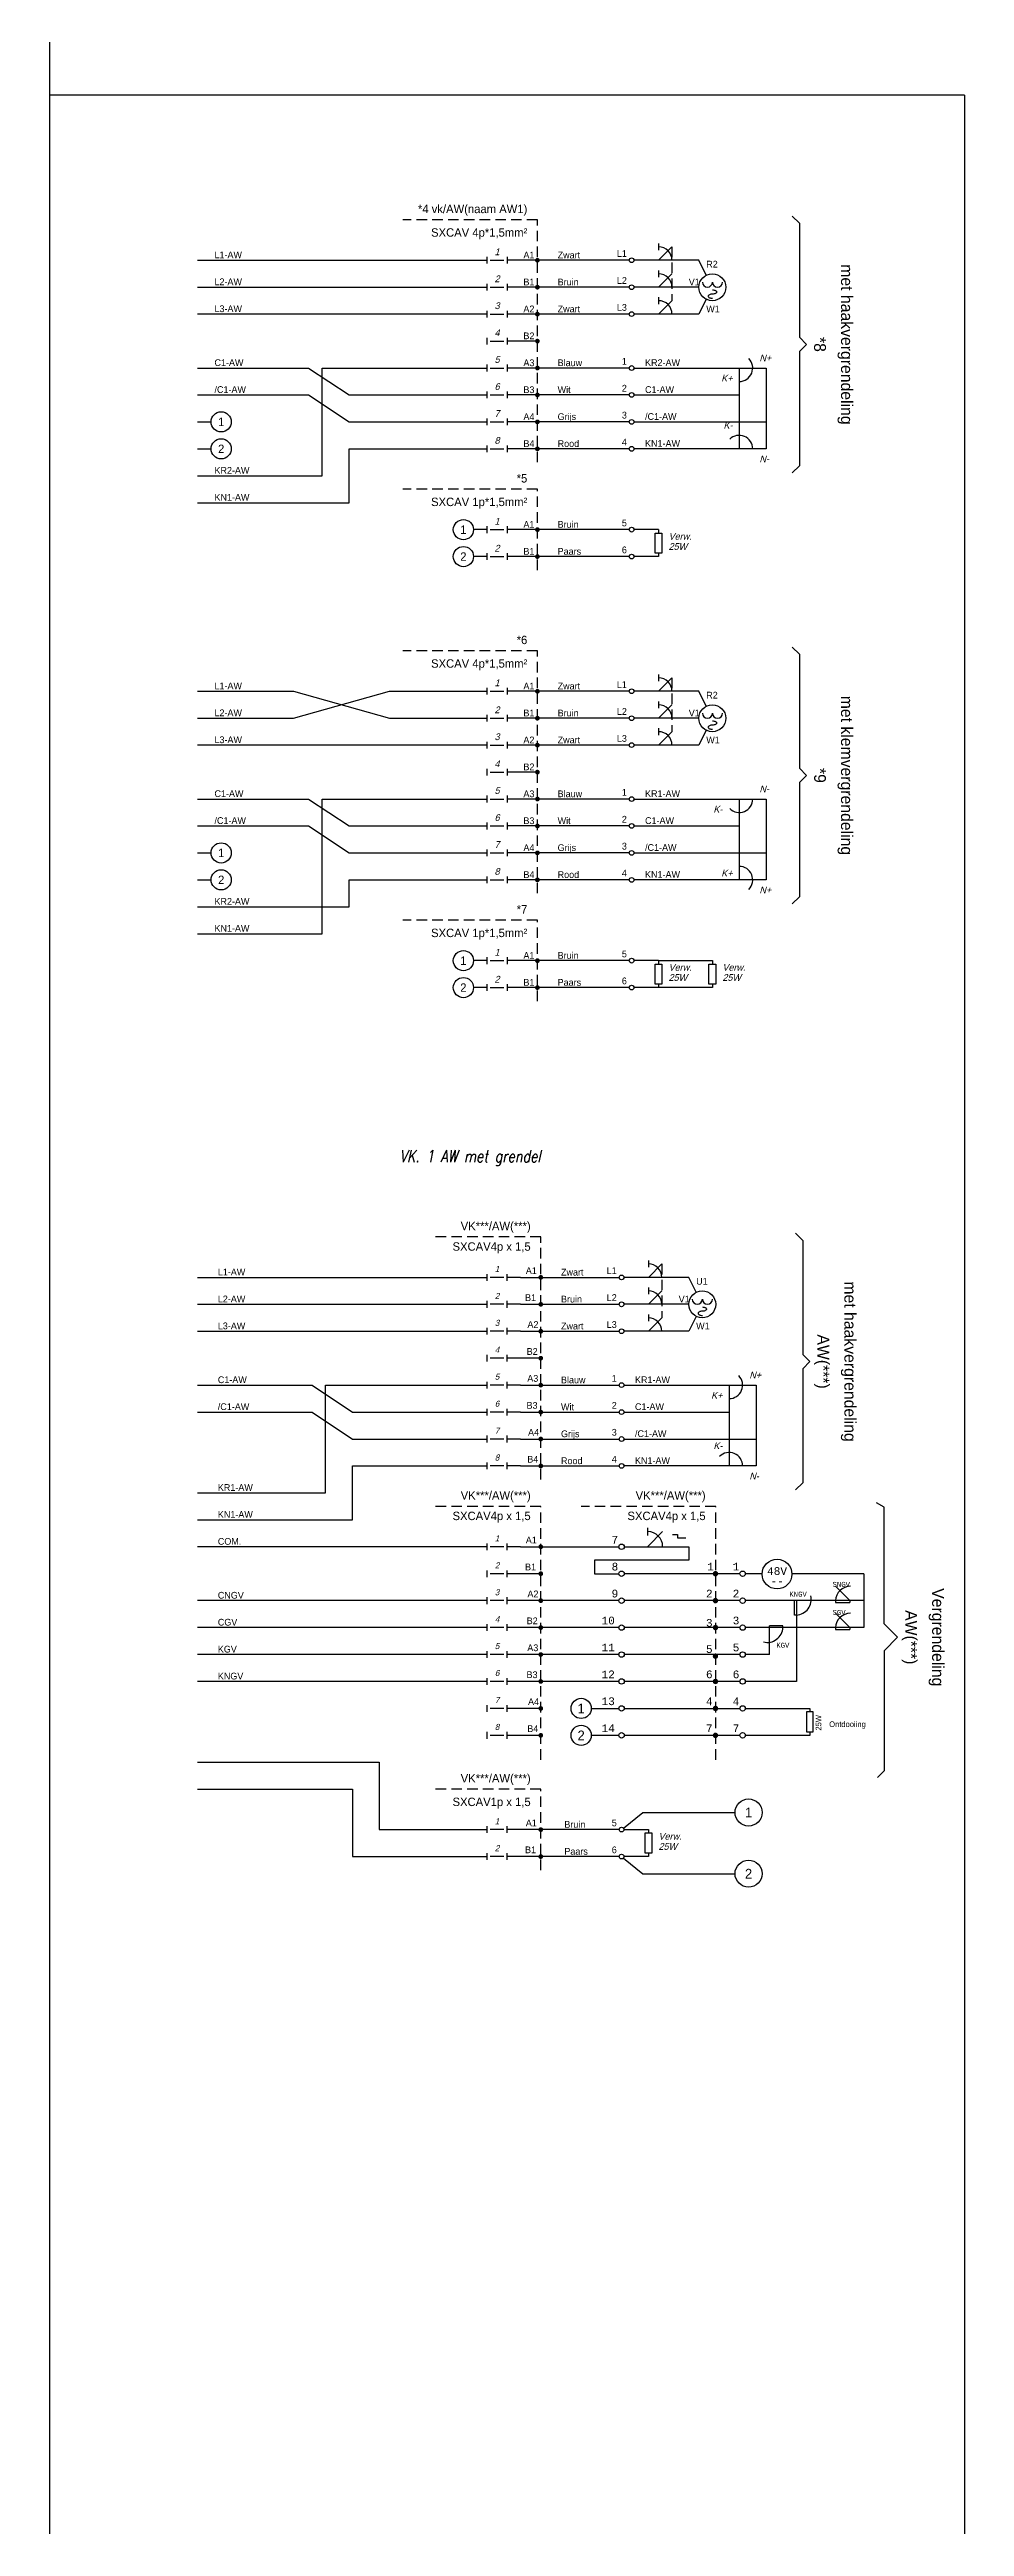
# Model space of a CAD drawing. Header units: millimetres. Extents: x -443 to 5136, y -2580 to 8636.
# Drawn here: x 364 to 636, y -1222 to -486 of the extents above; entities that cross this region are included whole.
import ezdxf
from ezdxf.enums import TextEntityAlignment as Align

# ---------------------------------------------------------------- set-up
doc = ezdxf.new("R2010")
doc.units = ezdxf.units.MM
doc.linetypes.add('HIDDEN', pattern=[0.375, 0.25, -0.125])
doc.linetypes.add('HIDDEN2', pattern=[4.6875, 3.125, -1.5625])
doc.layers.add('noprint', color=40, linetype='Continuous', plot=False)
doc.layers.add('VkAwMetGrendelHaak', color=7, linetype='Continuous')
doc.styles.add('ISO2_5', font='isoplus', dxfattribs={"height": 2.5})
doc.styles.add('ISO2S', font='isoplus', dxfattribs={"oblique": 15, "height": 2})
doc.styles.add('iso3_5', font='isoplus.shx', dxfattribs={"height": 3.5})
doc.styles.add('isoplus', font='isoplus.shx')
doc.styles.add('ITALICT', font='italict', dxfattribs={"width": 0.8})
doc.styles.add('MONO', font='monotxt')
doc.styles.add('MONO_8', font='monotxt', dxfattribs={"width": 0.8})
doc.styles.get("Standard").update_dxf_attribs({"font": 'isoplus.shx'})
doc.styles.add('TXTS', font='txt', dxfattribs={"oblique": 15})

# ---------------------------------------------------------------- blocks, each defined once
blk = doc.blocks.new('T_SHR_B1')
at = {"color": 7}
for p, q in [((-3, 1), (-3, -1)), ((-2, 0), (2, 0)), ((3, 1), (3, -1))]:
    blk.add_line(p, q, dxfattribs=at)
at = {"color": 7, "style": 'TXTS', "oblique": 15}
blk.add_attdef('SNAME', text='', height=2, dxfattribs=at).set_placement((0, 2.5), align=Align.MIDDLE)
at = {"color": 1, "style": 'MONO_8', "width": 0.8, "flags": 1}
for tag, p in [('STATION', (0, 0)), ('LIJN', (0, 2)), ('GEBRUIK', (0, -2))]:
    blk.add_attdef(tag, text='', height=1.5, dxfattribs=at).set_placement(p, align=Align.MIDDLE)
blk = doc.blocks.new('T_VBLB1')
at = {"color": 7}
blk.add_line((0, 0), (4, 4), dxfattribs=at)
blk.add_arc((0, 0), 4, 0, 90, dxfattribs=at)
at = {"color": 9, "style": 'MONO_8', "width": 0.8, "flags": 1}
for tag, p in [('STATION', (0, 0)), ('LIJN', (0, 2)), ('GEBRUIK', (0, -2))]:
    blk.add_attdef(tag, text='', height=1.5, dxfattribs=at).set_placement(p, align=Align.MIDDLE)
at = {"color": 7, "style": 'ISO2S', "oblique": 15}
for tag, p in [('M', (-1, 2)), ('B', (2, 5)), ('LO', (-2, -3))]:
    blk.add_attdef(tag, text='', height=2, dxfattribs=at).set_placement(p, align=Align.RIGHT)
at = {"color": 7, "style": 'ISO2_5'}
for tag, p in [('KNMT', (6, 4.5)), ('KNMB', (6, 1))]:
    blk.add_attdef(tag, p, '', height=2.5, dxfattribs=at)
at = {"color": 7, "style": 'ISO2S', "oblique": 15}
blk.add_attdef('RO', (6, -3), '', height=2, dxfattribs=at)
blk = doc.blocks.new('T_LIJN')
at = {"color": 7}
blk.add_line((-1, 0), (1, 0), dxfattribs=at)
at = {"color": 9, "style": 'MONO_8', "width": 0.8, "flags": 1}
for tag, p in [('STATION', (0, 0)), ('LIJN', (0, 2)), ('GEBRUIK', (0, -2))]:
    blk.add_attdef(tag, text='', height=1.5, dxfattribs=at).set_placement(p, align=Align.MIDDLE)
at = {"color": 7, "style": 'MONO_8', "width": 0.8, "flags": 1}
blk.add_attdef('NAME', text='', height=2.5, dxfattribs=at).set_placement((0, 4), align=Align.MIDDLE)
blk = doc.blocks.new('T_WISS1')
at = {"color": 7, "linetype": 'Continuous'}
blk.add_lwpolyline([(2.5, 0, -0.051099), (2.45, -0.51, -0.064948), (2.32, -0.88, -0.104203), (2.09, -1.17, -0.174705), (1.88, -1.25, -0.174705), (1.66, -1.17, -0.104203), (1.43, -0.88, -0.064948), (1.3, -0.51, -0.051099), (1.25, 0, 0.051099), (1.2, 0.51, 0.064948), (1.07, 0.88, 0.104203), (0.84, 1.17, 0.174705), (0.62, 1.25, 0.174705), (0.41, 1.17, 0.104203), (0.18, 0.88, 0.064948), (0.05, 0.51, 0.051099), (0, 0)], format="xyb", dxfattribs=at)
blk = doc.blocks.new('T_XKLO1')
at = {"color": 7, "linetype": 'Continuous'}
blk.add_arc((0, 0), 4, 270, 45, dxfattribs=at)
at = {"color": 7, "style": 'ISO2S', "oblique": 15}
for tag, p in [('LB', (-2, 2)), ('LO', (-2, -8)), ('M', (-2, -4))]:
    blk.add_attdef(tag, text='', height=2, dxfattribs=at).set_placement(p, align=Align.RIGHT)
at = {"color": 9, "style": 'MONO_8', "width": 0.8, "flags": 1}
for tag, p in [('STATION', (0, 0)), ('LIJN', (0, 2)), ('GEBRUIK', (0, -2))]:
    blk.add_attdef(tag, text='', height=1.5, dxfattribs=at).set_placement(p, align=Align.MIDDLE)
at = {"color": 7, "style": 'ISO2S', "oblique": 15}
blk.add_attdef('RB', (6, 2), '', height=2, dxfattribs=at)
at = {"color": 7, "style": 'ISO2_5'}
for tag, p in [('KNMT', (2, -8.5)), ('KNMB', (2, -12))]:
    blk.add_attdef(tag, p, '', height=2.5, dxfattribs=at)
blk = doc.blocks.new('T_XKRB2')
at = {"color": 7, "linetype": 'Continuous'}
blk.add_arc((0, 0), 4, 0, 135, dxfattribs=at)
at = {"color": 7, "style": 'ISO2S', "oblique": 15}
for tag, p in [('LB', (-2, 6)), ('M', (-5, 1)), ('LO', (-2, -4))]:
    blk.add_attdef(tag, text='', height=2, dxfattribs=at).set_placement(p, align=Align.RIGHT)
at = {"color": 9, "style": 'MONO_8', "width": 0.8, "flags": 1}
for tag, p in [('STATION', (0, 0)), ('LIJN', (0, 2)), ('GEBRUIK', (0, -2))]:
    blk.add_attdef(tag, text='', height=1.5, dxfattribs=at).set_placement(p, align=Align.MIDDLE)
at = {"color": 7, "style": 'ISO2_5'}
for tag, p in [('KNMT', (6, 4.5)), ('KNMB', (6, 1))]:
    blk.add_attdef(tag, p, '', height=2.5, dxfattribs=at)
at = {"color": 7, "style": 'ISO2S', "oblique": 15}
blk.add_attdef('RO', (6, -4), '', height=2, dxfattribs=at)
blk = doc.blocks.new('T_W74V1')
at = {"color": 7, "linetype": 'Continuous'}
blk.add_lwpolyline([(-1, 3), (1, 3), (1, -3), (-1, -3)], close=True, dxfattribs=at)
at = {"color": 1, "style": 'MONO_8', "width": 0.8, "flags": 1}
for tag, p in [('STATION', (0, 0)), ('LIJN', (0, 2)), ('GEBRUIK', (0, -2))]:
    blk.add_attdef(tag, text='', height=1.5, dxfattribs=at).set_placement(p, align=Align.MIDDLE)
at = {"color": 7, "style": 'ISO2S', "oblique": 15}
for tag, p in [('WRNAME', (3, 1)), ('W', (3, -2))]:
    blk.add_attdef(tag, p, '', height=2, dxfattribs=at)
blk = doc.blocks.new('*U109')
at = {"linetype": 'HIDDEN2'}
blk.add_line((141, 4), (141, -12), dxfattribs=at)
at = {"color": 7}
for p, q in [((128.3, 0), (92, 0)), ((149, 0), (129.7, 0)), ((128.3, -8), (92, -8)), ((149, -8), (129.7, -8)), ((86, -16), (0, -16)), ((128.3, -16), (92, -16)), ((149, -16), (129.7, -16)), ((128.3, -32), (101, -32)), ((129.7, -32), (169, -32)), ((161, -32), (161, -56)), ((169, -32), (169, -56)), ((128.3, -40), (101, -40)), ((129.7, -40), (161, -40)), ((128.3, -48), (101, -48)), ((129.7, -48), (169, -48)), ((128.3, -56), (101, -56)), ((169, -56), (129.7, -56)), ((128.3, -80), (101, -80)), ((128.3, -88), (101, -88))]:
    blk.add_line(p, q, dxfattribs=at)
at = {"color": 7, "linetype": 'Continuous'}
for p, q in [((151.21, -4.42), (149, 0)), ((151.21, -11.58), (149, -16)), ((101, -24), (92, -24)), ((101, -32), (92, -32)), ((101, -40), (92, -40)), ((101, -48), (92, -48)), ((101, -56), (92, -56)), ((101, -80), (92, -80)), ((101, -88), (92, -88))]:
    blk.add_line(p, q, dxfattribs=at)
at = {"linetype": 'Continuous'}
for p, q in [((0, -48), (4, -48)), ((0, -56), (4, -56)), ((86, -80), (82, -80)), ((137, -80), (129.7, -80)), ((137, -80), (137, -81)), ((86, -88), (82, -88)), ((137, -88), (129.7, -88)), ((137, -87), (137, -88))]:
    blk.add_line(p, q, dxfattribs=at)
at = {"color": 1, "linetype": 'HIDDEN2'}
for points in [[(101, -60), (101, 12), (61, 12)], [(101, -92), (101, -68), (61, -68)]]:
    blk.add_lwpolyline(points, dxfattribs=at)
at = {"color": 7, "linetype": 'Continuous'}
blk.add_lwpolyline([(176.76, 13.12), (178.88, 11), (178.88, -22.88), (181, -25), (178.88, -27.12), (178.88, -61), (176.76, -63.12)], dxfattribs=at)
at = {"color": 7}
for points in [[(0, 0), (57, 0), (69, 0), (86, 0)], [(0, -8), (57, -8), (69, -8), (86, -8)], [(0, -32), (33, -32), (45, -40), (86, -40)], [(0, -64), (37, -64), (37, -32), (86, -32)], [(0, -40), (33, -40), (45, -48), (86, -48)], [(0, -72), (45, -72), (45, -56), (86, -56)]]:
    blk.add_lwpolyline(points, dxfattribs=at)
at = {"color": 7, "const_width": 0.7}
for points in [[(100.65, 0, 1), (101.35, 0, 1)], [(100.65, -8, 1), (101.35, -8, 1)], [(100.65, -16, 1), (101.35, -16, 1)], [(100.65, -24, 1), (101.35, -24, 1)], [(100.65, -32, 1), (101.35, -32, 1)], [(100.65, -40, 1), (101.35, -40, 1)], [(100.65, -48, 1), (101.35, -48, 1)], [(100.65, -56, 1), (101.35, -56, 1)], [(100.65, -80, 1), (101.35, -80, 1)], [(100.65, -88, 1), (101.35, -88, 1)]]:
    blk.add_lwpolyline(points, format="xyb", close=True, dxfattribs=at)
at = {"color": 7, "linetype": 'Continuous'}
blk.add_lwpolyline([(150.03, -6.48, 1), (153.03, -6.48, 1), (156.03, -6.48)], format="xyb", dxfattribs=at)
at = {"color": 7}
for centre, radius in [((129, 0), 0.7), ((129, -8), 0.7), ((153, -8), 4), ((129, -16), 0.7), ((129, -32), 0.7), ((129, -40), 0.7), ((129, -48), 0.7), ((129, -56), 0.7), ((129, -80), 0.7), ((129, -88), 0.7)]:
    blk.add_circle(centre, radius, dxfattribs=at)
at = {"linetype": 'Continuous'}
for centre in [(7, -48), (7, -56), (79, -80), (79, -88)]:
    blk.add_circle(centre, 3, dxfattribs=at)
at = {"color": 7}
for name, p, values in [('T_SHR_B1', (89, 0), {'SNAME': '1'}), ('T_SHR_B1', (89, -8), {'SNAME': '2'}), ('T_SHR_B1', (89, -16), {'SNAME': '3'}), ('T_SHR_B1', (89, -24), {'SNAME': '4'}), ('T_SHR_B1', (89, -32), {'SNAME': '5'}), ('T_XKLO1', (161, -32), {'RB': 'N+', 'M': 'K+'}), ('T_SHR_B1', (89, -40), {'SNAME': '6'}), ('T_SHR_B1', (89, -48), {'SNAME': '7'}), ('T_XKRB2', (161, -56), {'RO': 'N-', 'LB': 'K-'}), ('T_SHR_B1', (89, -56), {'SNAME': '8'}), ('T_SHR_B1', (89, -80), {'SNAME': '1'}), ('T_SHR_B1', (89, -88), {'SNAME': '2'})]:
    blk.add_blockref(name, p, dxfattribs=at).add_auto_attribs(values)
at = {"color": 0, "rotation": 270}
for p in [(137, 4), (137, -4), (137, -12)]:
    blk.add_blockref('T_LIJN', p, dxfattribs=at)
at = {"color": 0}
for p in [(137, 0), (137, -8), (137, -16)]:
    blk.add_blockref('T_VBLB1', p, dxfattribs=at)
at = {"color": 7, "linetype": 'Continuous', "rotation": 89.99999999999999}
blk.add_blockref('T_WISS1', (153.03, -11.29), dxfattribs=at)
at = {"linetype": 'Continuous'}
blk.add_blockref('T_W74V1', (137, -84), dxfattribs=at).add_auto_attribs({'WRNAME': 'Verw.', 'W': '25W'})
at = {"color": 7, "linetype": 'Continuous', "style": 'isoplus'}
for s, p in [(' SXCAV 4p*1,5mm²', (98, 7)), (' SXCAV 1p*1,5mm²', (98, -73))]:
    blk.add_text(s, height=2.5, dxfattribs=at).set_placement(p, align=Align.RIGHT)
for s, p in [('L1-AW', (5, 0)), ('L2-AW', (5, -8)), ('L3-AW', (5, -16)), ('C1-AW', (5, -32)), ('KR2-AW', (133, -32)), ('/C1-AW', (5, -40)), ('C1-AW', (133, -40)), ('/C1-AW', (133, -48)), ('KN1-AW', (133, -56)), ('KR2-AW', (5, -64)), ('KN1-AW', (5, -72))]:
    blk.add_text(s, height=2, dxfattribs=at).set_placement(p, align=Align.BOTTOM_LEFT)
at = {"color": 7, "style": 'isoplus'}
for s, p in [('A1', (96.84, 0.55)), ('Zwart', (107.01, 0.55)), ('B1', (96.84, -7.45)), ('Bruin', (107.01, -7.45)), ('A2', (96.84, -15.45)), ('Zwart', (107.01, -15.45)), ('B2', (96.84, -23.45)), ('A3', (96.84, -31.45)), ('Blauw', (107.01, -31.45)), ('B3', (96.84, -39.45)), ('Wit', (107.01, -39.45)), ('A4', (96.84, -47.45)), ('Grijs', (107.01, -47.45)), ('B4', (96.84, -55.45)), ('Rood', (107.01, -55.45)), ('A1', (96.84, -79.45)), ('Bruin', (107.01, -79.45)), ('B1', (96.84, -87.45)), ('Paars', (107.01, -87.45))]:
    blk.add_text(s, height=2, dxfattribs=at).set_placement(p)
for s, p in [('L1', (127.59, 1)), ('L2', (127.59, -7)), ('L3', (127.59, -15)), ('1', (127.59, -31)), ('2', (127.59, -39)), ('3', (127.59, -47)), ('4', (127.59, -55)), ('5', (127.59, -79)), ('6', (127.59, -87))]:
    blk.add_text(s, height=2, dxfattribs=at).set_placement(p, align=Align.RIGHT)
at = {"color": 7, "linetype": 'HIDDEN', "style": 'isoplus'}
for s, p in [('V1', (145.99, -7.45)), ('R2', (151.19, -2.15)), ('W1', (151.19, -15.44))]:
    blk.add_text(s, height=2, dxfattribs=at).set_placement(p)
at = {"color": 2, "linetype": 'HIDDEN2', "style": 'isoplus'}
blk.add_text('met haakvergrendeling', height=3.5, rotation=270, dxfattribs=at).set_placement((193, -25), align=Align.MIDDLE_CENTER)
at = {"linetype": 'Continuous'}
for s, p in [('1', (7, -48)), ('2', (7, -56)), ('1', (79, -80)), ('2', (79, -88))]:
    blk.add_text(s, height=2.5, dxfattribs=at).set_placement(p, align=Align.MIDDLE_CENTER)
for tag, p in [('AWKABELKOP', (98, 14)), ('VERWARMINGKABELKOP', (98, -66))]:
    blk.add_attdef(tag, text='', height=2.5, dxfattribs=at).set_placement(p, align=Align.RIGHT)
at = {"color": 2, "linetype": 'Continuous', "style": 'iso3_5'}
blk.add_attdef('AW', text='', height=3.5, rotation=270, dxfattribs=at).set_placement((185, -25), align=Align.MIDDLE_CENTER)
blk = doc.blocks.new('T_XKRO2')
at = {"color": 7, "linetype": 'Continuous'}
blk.add_arc((0, 0), 4, 225, 0, dxfattribs=at)
at = {"color": 7, "style": 'ISO2S', "oblique": 15}
for tag, p in [('LB', (-2, 2)), ('M', (-5, -4)), ('LO', (-2, -8))]:
    blk.add_attdef(tag, text='', height=2, dxfattribs=at).set_placement(p, align=Align.RIGHT)
at = {"color": 9, "style": 'MONO_8', "width": 0.8, "flags": 1}
for tag, p in [('STATION', (0, 0)), ('LIJN', (0, 2)), ('GEBRUIK', (0, -2))]:
    blk.add_attdef(tag, text='', height=1.5, dxfattribs=at).set_placement(p, align=Align.MIDDLE)
at = {"color": 7, "style": 'ISO2S', "oblique": 15}
blk.add_attdef('RB', (6, 2), '', height=2, dxfattribs=at)
at = {"color": 7, "style": 'ISO2_5'}
for tag, p in [('KNMT', (2, -8.5)), ('KNMB', (2, -12))]:
    blk.add_attdef(tag, p, '', height=2.5, dxfattribs=at)
blk = doc.blocks.new('T_XKRB1')
at = {"color": 7, "linetype": 'Continuous'}
blk.add_arc((0, 0), 4, 315, 90, dxfattribs=at)
at = {"color": 7, "style": 'ISO2S', "oblique": 15}
for tag, p in [('LB', (-2, 6)), ('M', (-2, 1)), ('LO', (-2, -4))]:
    blk.add_attdef(tag, text='', height=2, dxfattribs=at).set_placement(p, align=Align.RIGHT)
at = {"color": 9, "style": 'MONO_8', "width": 0.8, "flags": 1}
for tag, p in [('STATION', (0, 0)), ('LIJN', (0, 2)), ('GEBRUIK', (0, -2))]:
    blk.add_attdef(tag, text='', height=1.5, dxfattribs=at).set_placement(p, align=Align.MIDDLE)
at = {"color": 7, "style": 'ISO2_5'}
for tag, p in [('KNMT', (6, 4.5)), ('KNMB', (6, 1))]:
    blk.add_attdef(tag, p, '', height=2.5, dxfattribs=at)
at = {"color": 7, "style": 'ISO2S', "oblique": 15}
blk.add_attdef('RO', (6, -4), '', height=2, dxfattribs=at)
blk = doc.blocks.new('*U110')
at = {"linetype": 'Continuous'}
for p, q in [((28.5, 0), (57, -8)), ((28.5, -8), (57, 0)), ((57, 0), (86, 0)), ((57, -8), (86, -8)), ((0, -48), (4, -48)), ((0, -56), (4, -56)), ((86, -80), (82, -80)), ((137, -80), (129.7, -80)), ((137, -80), (153, -80)), ((137, -80), (137, -81)), ((153, -80), (153, -81)), ((86, -88), (82, -88)), ((137, -88), (129.7, -88)), ((137, -87), (137, -88)), ((153, -88), (137, -88)), ((153, -87), (153, -88))]:
    blk.add_line(p, q, dxfattribs=at)
at = {"linetype": 'HIDDEN2'}
blk.add_line((141, 4), (141, -12), dxfattribs=at)
at = {"color": 7}
for p, q in [((128.3, 0), (92, 0)), ((149, 0), (129.7, 0)), ((128.3, -8), (92, -8)), ((149, -8), (129.7, -8)), ((86, -16), (0, -16)), ((128.3, -16), (92, -16)), ((149, -16), (129.7, -16)), ((37, -72), (37, -32)), ((37, -32), (86, -32)), ((128.3, -32), (101, -32)), ((129.7, -32), (169, -32)), ((161, -32), (161, -56)), ((169, -32), (169, -56)), ((128.3, -40), (101, -40)), ((129.7, -40), (161, -40)), ((128.3, -48), (101, -48)), ((129.7, -48), (169, -48)), ((128.3, -56), (101, -56)), ((169, -56), (129.7, -56)), ((0, -64), (45, -64)), ((128.3, -80), (101, -80)), ((128.3, -88), (101, -88))]:
    blk.add_line(p, q, dxfattribs=at)
at = {"color": 7, "linetype": 'Continuous'}
for p, q in [((151.21, -4.42), (149, 0)), ((151.21, -11.58), (149, -16)), ((101, -24), (92, -24)), ((101, -32), (92, -32)), ((101, -40), (92, -40)), ((101, -48), (92, -48)), ((101, -56), (92, -56)), ((101, -80), (92, -80)), ((101, -88), (92, -88))]:
    blk.add_line(p, q, dxfattribs=at)
at = {"color": 1, "linetype": 'HIDDEN2'}
for points in [[(101, -60), (101, 12), (61, 12)], [(101, -92), (101, -68), (61, -68)]]:
    blk.add_lwpolyline(points, dxfattribs=at)
at = {"color": 7, "linetype": 'Continuous'}
blk.add_lwpolyline([(176.76, 13.12), (178.88, 11), (178.88, -22.88), (181, -25), (178.88, -27.12), (178.88, -61), (176.76, -63.12)], dxfattribs=at)
at = {"color": 7}
for points in [[(0, 0), (28.5, 0)], [(0, -8), (28.5, -8)], [(0, -32), (33, -32), (45, -40), (86, -40)], [(0, -40), (33, -40), (45, -48), (86, -48)], [(45, -64), (45, -56), (86, -56)], [(0, -72), (37, -72)]]:
    blk.add_lwpolyline(points, dxfattribs=at)
at = {"color": 7, "const_width": 0.7}
for points in [[(100.65, 0, 1), (101.35, 0, 1)], [(100.65, -8, 1), (101.35, -8, 1)], [(100.65, -16, 1), (101.35, -16, 1)], [(100.65, -24, 1), (101.35, -24, 1)], [(100.65, -32, 1), (101.35, -32, 1)], [(100.65, -40, 1), (101.35, -40, 1)], [(100.65, -48, 1), (101.35, -48, 1)], [(100.65, -56, 1), (101.35, -56, 1)], [(100.65, -80, 1), (101.35, -80, 1)], [(100.65, -88, 1), (101.35, -88, 1)]]:
    blk.add_lwpolyline(points, format="xyb", close=True, dxfattribs=at)
at = {"color": 7, "linetype": 'Continuous'}
blk.add_lwpolyline([(150.03, -6.48, 1), (153.03, -6.48, 1), (156.03, -6.48)], format="xyb", dxfattribs=at)
at = {"color": 7}
for centre, radius in [((129, 0), 0.7), ((129, -8), 0.7), ((153, -8), 4), ((129, -16), 0.7), ((129, -32), 0.7), ((129, -40), 0.7), ((129, -48), 0.7), ((129, -56), 0.7), ((129, -80), 0.7), ((129, -88), 0.7)]:
    blk.add_circle(centre, radius, dxfattribs=at)
at = {"linetype": 'Continuous'}
for centre in [(7, -48), (7, -56), (79, -80), (79, -88)]:
    blk.add_circle(centre, 3, dxfattribs=at)
at = {"color": 7}
for p, values in [((89, 0), {'SNAME': '1'}), ((89, -8), {'SNAME': '2'}), ((89, -16), {'SNAME': '3'}), ((89, -24), {'SNAME': '4'}), ((89, -32), {'SNAME': '5'}), ((89, -40), {'SNAME': '6'}), ((89, -48), {'SNAME': '7'}), ((89, -56), {'SNAME': '8'}), ((89, -80), {'SNAME': '1'}), ((89, -88), {'SNAME': '2'})]:
    blk.add_blockref('T_SHR_B1', p, dxfattribs=at).add_auto_attribs(values)
at = {"color": 0, "rotation": 270}
for p in [(137, 4), (137, -4), (137, -12)]:
    blk.add_blockref('T_LIJN', p, dxfattribs=at)
at = {"color": 0}
for p in [(137, 0), (137, -8), (137, -16)]:
    blk.add_blockref('T_VBLB1', p, dxfattribs=at)
at = {"color": 7, "linetype": 'Continuous', "rotation": 89.99999999999999}
blk.add_blockref('T_WISS1', (153.03, -11.29), dxfattribs=at)
at = {"color": 1}
for name, p, values in [('T_XKRO2', (161, -32), {'RB': 'N-', 'M': 'K-'}), ('T_XKRB1', (161, -56), {'RO': 'N+', 'M': 'K+'})]:
    blk.add_blockref(name, p, dxfattribs=at).add_auto_attribs(values)
at = {"linetype": 'Continuous'}
for p in [(137, -84), (153, -84)]:
    blk.add_blockref('T_W74V1', p, dxfattribs=at).add_auto_attribs({'WRNAME': 'Verw.', 'W': '25W'})
at = {"color": 7, "linetype": 'Continuous', "style": 'isoplus'}
for s, p in [('SXCAV 4p*1,5mm²', (98, 7)), ('SXCAV 1p*1,5mm²', (98, -73))]:
    blk.add_text(s, height=2.5, dxfattribs=at).set_placement(p, align=Align.RIGHT)
for s, p in [('L1-AW', (5, 0)), ('L2-AW', (5, -8)), ('L3-AW', (5, -16)), ('C1-AW', (5, -32)), ('KR1-AW', (133, -32)), ('/C1-AW', (5, -40)), ('C1-AW', (133, -40)), ('/C1-AW', (133, -48)), ('KN1-AW', (133, -56)), ('KR2-AW', (5, -64)), ('KN1-AW', (5, -72))]:
    blk.add_text(s, height=2, dxfattribs=at).set_placement(p, align=Align.BOTTOM_LEFT)
at = {"color": 7, "style": 'isoplus'}
for s, p in [('A1', (96.84, 0.55)), ('Zwart', (107.01, 0.55)), ('B1', (96.84, -7.45)), ('Bruin', (107.01, -7.45)), ('A2', (96.84, -15.45)), ('Zwart', (107.01, -15.45)), ('B2', (96.84, -23.45)), ('A3', (96.84, -31.45)), ('Blauw', (107.01, -31.45)), ('B3', (96.84, -39.45)), ('Wit', (107.01, -39.45)), ('A4', (96.84, -47.45)), ('Grijs', (107.01, -47.45)), ('B4', (96.84, -55.45)), ('Rood', (107.01, -55.45)), ('A1', (96.84, -79.45)), ('Bruin', (107.01, -79.45)), ('B1', (96.84, -87.45)), ('Paars', (107.01, -87.45))]:
    blk.add_text(s, height=2, dxfattribs=at).set_placement(p)
for s, p in [('L1', (127.59, 1)), ('L2', (127.59, -7)), ('L3', (127.59, -15)), ('1', (127.59, -31)), ('2', (127.59, -39)), ('3', (127.59, -47)), ('4', (127.59, -55)), ('5', (127.59, -79)), ('6', (127.59, -87))]:
    blk.add_text(s, height=2, dxfattribs=at).set_placement(p, align=Align.RIGHT)
at = {"color": 7, "linetype": 'HIDDEN', "style": 'isoplus'}
for s, p in [('V1', (145.99, -7.45)), ('R2', (151.19, -2.15)), ('W1', (151.19, -15.44))]:
    blk.add_text(s, height=2, dxfattribs=at).set_placement(p)
at = {"color": 2, "linetype": 'HIDDEN2', "style": 'isoplus'}
blk.add_text('met klemvergrendeling', height=3.5, rotation=270, dxfattribs=at).set_placement((193, -25), align=Align.MIDDLE_CENTER)
at = {"linetype": 'Continuous'}
for s, p in [('1', (7, -48)), ('2', (7, -56)), ('1', (79, -80)), ('2', (79, -88))]:
    blk.add_text(s, height=2.5, dxfattribs=at).set_placement(p, align=Align.MIDDLE_CENTER)
for tag, p in [('AWKABELKOP', (98, 14)), ('VERWARMINGKABELKOP', (98, -66))]:
    blk.add_attdef(tag, text='', height=2.5, dxfattribs=at).set_placement(p, align=Align.RIGHT)
at = {"color": 2, "linetype": 'Continuous', "style": 'iso3_5'}
blk.add_attdef('AW', text='', height=3.5, rotation=270, dxfattribs=at).set_placement((185, -25), align=Align.MIDDLE_CENTER)
blk = doc.blocks.new('paginalayout')
at = {"layer": 'noprint'}
for p, q in [((364, -364), (364, -2500)), ((636, -500), (364, -500))]:
    blk.add_line(p, q, dxfattribs=at)
at = {"layer": 'noprint', "linetype": 'Continuous'}
for p, q in [((636, -500), (636, -690)), ((636, -690), (636, -900)), ((636, -900), (636, -1110)), ((636, -1110), (636, -1320))]:
    blk.add_line(p, q, dxfattribs=at)
blk = doc.blocks.new('knooppunt')
at = {"linetype": 'Continuous', "const_width": 0.7}
blk.add_lwpolyline([(-0.35, 0, 1), (0.35, 0, 1)], format="xyb", close=True, dxfattribs=at)
blk = doc.blocks.new('*U13')
at = {"color": 7, "linetype": 'Continuous'}
for p, q in [((-2, -1), (-2, 1)), ((4, 1), (4, -1))]:
    blk.add_line(p, q, dxfattribs=at)
at = {"color": 7}
blk.add_line((-1, 0), (3, 0), dxfattribs=at)
at = {"color": 7, "style": 'isoplus', "oblique": 15}
blk.add_attdef('XTRTXTTOP', text='', height=1.8, dxfattribs=at).set_placement((1, 4), align=Align.CENTER)
blk.add_attdef('SNAME', text='', height=1.8, dxfattribs=at).set_placement((1, 2.5), align=Align.MIDDLE)
blk.add_attdef('XTRTXTBOT', text='', height=1.8, dxfattribs=at).set_placement((1, -4), align=Align.TOP_CENTER)
at = {"color": 7, "style": 'isoplus'}
blk.add_attdef('W', text='', height=1.8, dxfattribs=at).set_placement((1, -2.5), align=Align.MIDDLE)
blk = doc.blocks.new('*U193')
at = {"linetype": 'Continuous'}
for p, q in [((204.09, -68.23), (201.84, -66.93)), ((204.09, -102.88), (204.09, -68.23)), ((96, -80), (125.2, -80)), ((133.81, -76.61), (133.81, -74.4)), ((133.81, -79.93), (138.23, -75.51)), ((141.15, -76.32), (142.65, -76.32)), ((142.65, -76.32), (142.65, -77.32)), ((142.65, -77.32), (145.15, -77.32)), ((161.2, -88), (126.8, -88)), ((167.81, -88), (162.8, -88)), ((198, -88), (176.65, -88)), ((198, -88), (198, -104)), ((193.91, -96), (189.64, -91.73)), ((177.46, -100.27), (177.46, -96)), ((178, -100.27), (177.46, -100.27)), ((178, -96), (178, -120)), ((179.68, -96), (179.14, -96)), ((189.64, -96), (189.64, -96.54)), ((189.64, -96.54), (193.91, -96.54)), ((193.91, -104), (189.64, -99.73)), ((193.91, -96), (193.91, -96.54)), ((204.09, -102.88), (208.09, -106.88)), ((173.99, -103.46), (170, -103.46)), ((170, -112), (170, -103.46)), ((173.99, -104), (173.99, -103.46)), ((189.64, -104), (189.64, -104.54)), ((189.64, -104.54), (193.91, -104.54)), ((193.91, -104), (193.91, -104.54)), ((208.09, -106.88), (204.09, -110.88)), ((204.09, -110.88), (204.09, -146.49)), ((204.09, -146.49), (202.08, -148.5)), ((126.55, -163.56), (132.37, -158.91)), ((132.37, -158.91), (159.75, -158.91)), ((126.7, -164), (134, -164)), ((134, -164), (134, -165)), ((126.55, -172.44), (132.37, -177.09)), ((134, -172), (126.7, -172)), ((134, -171), (134, -172)), ((132.37, -177.09), (159.75, -177.09))]:
    blk.add_line(p, q, dxfattribs=at)
at = {"color": 7}
for p, q in [((86, -80), (0, -80)), ((96, -80), (92, -80)), ((102, -88), (92, -88)), ((86, -96), (0, -96)), ((125.2, -96), (92, -96)), ((161.2, -96), (126.8, -96)), ((198, -96), (162.8, -96)), ((86, -104), (0, -104)), ((125.2, -104), (92, -104)), ((161.2, -104), (126.8, -104)), ((198, -104), (162.8, -104)), ((86, -112), (0, -112)), ((125.2, -112), (92, -112)), ((161.2, -112), (126.8, -112)), ((170, -112), (162.8, -112)), ((86, -120), (0, -120)), ((125.2, -120), (92, -120)), ((161.2, -120), (126.8, -120)), ((178, -120), (162.8, -120)), ((102, -128), (92, -128)), ((102, -136), (92, -136)), ((125.3, -164), (92, -164)), ((125.3, -172), (92, -172))]:
    blk.add_line(p, q, dxfattribs=at)
at = {"color": 1, "linetype": 'HIDDEN2'}
for points in [[(102, -60), (102, 12), (70, 12)], [(102, -143.23), (102, -68), (70, -68)], [(154, -143.23), (154, -68), (114, -68)], [(102, -176), (102, -152), (70, -152)]]:
    blk.add_lwpolyline(points, dxfattribs=at)
at = {"color": 7, "linetype": 'Continuous'}
blk.add_lwpolyline([(177.76, 13.12), (179.88, 11), (179.88, -22.88), (182, -25), (179.88, -27.12), (179.88, -61), (177.76, -63.12)], dxfattribs=at)
at = {"linetype": 'Continuous'}
for points in [[(126.8, -80), (146, -80), (146, -84), (118, -84), (118, -88), (125.2, -88)], [(117, -128), (125.2, -128)], [(126.8, -128), (161.2, -128)], [(162.8, -128), (182, -128), (182, -129)], [(181, -129), (181, -135), (183, -135), (183, -129), (181, -129)], [(125.2, -136), (117, -136)], [(161.2, -136), (126.8, -136)], [(182, -135), (182, -136), (162.8, -136)], [(0, -144), (54, -144), (54, -164), (86, -164)], [(0, -152), (46, -152), (46, -172), (86, -172)]]:
    blk.add_lwpolyline(points, dxfattribs=at)
at = {"const_width": 0.803}
for points in [[(153.53, -88, 1), (154.33, -88, 1)], [(153.53, -96, 1), (154.33, -96, 1)], [(153.53, -104, 1), (154.33, -104, 1)], [(153.53, -112.48, 1), (154.33, -112.48, 1)], [(153.53, -120, 1), (154.33, -120, 1)], [(153.53, -128, 1), (154.33, -128, 1)], [(153.53, -136, 1), (154.33, -136, 1)]]:
    blk.add_lwpolyline(points, format="xyb", close=True, dxfattribs=at)
at = {"linetype": 'Continuous'}
for centre, radius in [((126, -80), 0.803), ((126, -88), 0.803), ((162, -88), 0.803), ((172.23, -88.1), 4.42), ((126, -96), 0.803), ((162, -96), 0.803), ((126, -104), 0.803), ((162, -104), 0.803), ((126, -112), 0.803), ((162, -112), 0.803), ((114, -128), 3), ((126, -120), 0.803), ((162, -120), 0.803), ((126, -128), 0.803), ((162, -128), 0.803), ((114, -136), 3), ((126, -136), 0.803), ((162, -136), 0.803), ((163.77, -158.91), 4.02), ((163.77, -177.09), 4.02)]:
    blk.add_circle(centre, radius, dxfattribs=at)
at = {"color": 7}
for centre in [(126, -164), (126, -172)]:
    blk.add_circle(centre, 0.7, dxfattribs=at)
at = {"linetype": 'Continuous'}
for centre, radius, start, end in [((133.81, -79.93), 4.42, 0, 90), ((177.75, -95.63), 4.64, 273.06567, 13.56243), ((194.06, -96.15), 4.42, 90, 178.00616), ((194.06, -104.16), 4.42, 90, 178.00616), ((169.33, -103.73), 4.67, 256.294, 356.73305)]:
    blk.add_arc(centre, radius, start, end, dxfattribs=at)
at = {"layer": 'VkAwMetGrendelHaak', "linetype": 'Continuous'}
for p, q in [((0, 0), (86, 0)), ((96, 0), (125.3, 0)), ((0, -8), (86, -8)), ((96, -8), (125.3, -8)), ((0, -16), (86, -16)), ((96, -16), (125.3, -16)), ((96, -32), (125.3, -32)), ((96, -40), (125.3, -40)), ((96, -48), (125.3, -48)), ((96, -56), (125.3, -56))]:
    blk.add_line(p, q, dxfattribs=at)
at = {"layer": 'VkAwMetGrendelHaak', "color": 7}
for p, q in [((96, 0), (92, 0)), ((146, 0), (126.7, 0)), ((96, -8), (92, -8)), ((146, -8), (126.7, -8)), ((96, -16), (92, -16)), ((146, -16), (126.7, -16)), ((102, -24), (92, -24)), ((96, -32), (92, -32)), ((126.7, -32), (166, -32)), ((158, -32), (158, -56)), ((166, -32), (166, -56)), ((96, -40), (92, -40)), ((126.7, -40), (158, -40)), ((96, -48), (92, -48)), ((126.7, -48), (166, -48)), ((96, -56), (92, -56)), ((166, -56), (126.7, -56))]:
    blk.add_line(p, q, dxfattribs=at)
at = {"layer": 'VkAwMetGrendelHaak', "linetype": 'HIDDEN2'}
blk.add_line((138, 4), (138, -12), dxfattribs=at)
at = {"layer": 'VkAwMetGrendelHaak', "color": 7, "linetype": 'Continuous'}
for p, q in [((148.21, -4.42), (146, 0)), ((148.21, -11.58), (146, -16))]:
    blk.add_line(p, q, dxfattribs=at)
blk.add_lwpolyline([(147.03, -6.48, 1), (150.03, -6.48, 1), (153.03, -6.48)], format="xyb", dxfattribs=at)
at = {"layer": 'VkAwMetGrendelHaak', "color": 7}
for points in [[(0, -32), (34, -32), (46, -40), (86, -40)], [(0, -64), (38, -64), (38, -32), (86, -32)], [(0, -40), (34, -40), (46, -48), (86, -48)], [(0, -72), (46, -72), (46, -56), (86, -56)]]:
    blk.add_lwpolyline(points, dxfattribs=at)
for centre, radius in [((126, 0), 0.7), ((126, -8), 0.7), ((150, -8), 4), ((126, -16), 0.7), ((126, -32), 0.7), ((126, -40), 0.7), ((126, -48), 0.7), ((126, -56), 0.7)]:
    blk.add_circle(centre, radius, dxfattribs=at)
at = {"linetype": 'Continuous', "xscale": -1}
for p in [(102, 0), (102, -8), (102, -16), (102, -24), (102, -32), (102, -40), (102, -48), (102, -56), (102, -80), (102, -88), (102, -96), (102, -104), (102, -112), (102, -120), (102, -128), (102, -136), (102, -164), (102, -172)]:
    blk.add_blockref('knooppunt', p, dxfattribs=at)
at = {"linetype": 'Continuous'}
ref = blk.add_blockref('*U13', (90, -80), dxfattribs=dict(at, xscale=-1))
ref.add_attrib('SNAME', '1', dxfattribs={"color": 7, "height": 1.8, "style": 'isoplus', "oblique": 15}).set_placement((89, -77.5), align=Align.MIDDLE)
ref = blk.add_blockref('*U13', (90, -88), dxfattribs=dict(at, xscale=-1))
ref.add_attrib('SNAME', '2', dxfattribs={"color": 7, "height": 1.8, "style": 'isoplus', "oblique": 15}).set_placement((89, -85.5), align=Align.MIDDLE)
ref = blk.add_blockref('*U13', (90, -96), dxfattribs=dict(at, xscale=-1))
ref.add_attrib('SNAME', '3', dxfattribs={"color": 7, "height": 1.8, "style": 'isoplus', "oblique": 15}).set_placement((89, -93.5), align=Align.MIDDLE)
ref = blk.add_blockref('*U13', (90, -104), dxfattribs=dict(at, xscale=-1))
ref.add_attrib('SNAME', '4', dxfattribs={"color": 7, "height": 1.8, "style": 'isoplus', "oblique": 15}).set_placement((89, -101.5), align=Align.MIDDLE)
ref = blk.add_blockref('*U13', (90, -112), dxfattribs=dict(at, xscale=-1))
ref.add_attrib('SNAME', '5', dxfattribs={"color": 7, "height": 1.8, "style": 'isoplus', "oblique": 15}).set_placement((89, -109.5), align=Align.MIDDLE)
ref = blk.add_blockref('*U13', (90, -120), dxfattribs=dict(at, xscale=-1))
ref.add_attrib('SNAME', '6', dxfattribs={"color": 7, "height": 1.8, "style": 'isoplus', "oblique": 15}).set_placement((89, -117.5), align=Align.MIDDLE)
ref = blk.add_blockref('*U13', (90, -128), dxfattribs=dict(at, xscale=-1))
ref.add_attrib('SNAME', '7', dxfattribs={"color": 7, "height": 1.8, "style": 'isoplus', "oblique": 15}).set_placement((89, -125.5), align=Align.MIDDLE)
ref = blk.add_blockref('*U13', (90, -136), dxfattribs=dict(at, xscale=-1))
ref.add_attrib('SNAME', '8', dxfattribs={"color": 7, "height": 1.8, "style": 'isoplus', "oblique": 15}).set_placement((89, -133.5), align=Align.MIDDLE)
ref = blk.add_blockref('*U13', (90, -164), dxfattribs=dict(at, xscale=-1))
ref.add_attrib('SNAME', '1', dxfattribs={"color": 7, "height": 1.8, "style": 'isoplus', "oblique": 15}).set_placement((89, -161.5), align=Align.MIDDLE)
ref = blk.add_blockref('*U13', (90, -172), dxfattribs=dict(at, xscale=-1))
ref.add_attrib('SNAME', '2', dxfattribs={"color": 7, "height": 1.8, "style": 'isoplus', "oblique": 15}).set_placement((89, -169.5), align=Align.MIDDLE)
blk.add_blockref('T_W74V1', (134, -168), dxfattribs=at).add_auto_attribs({'WRNAME': 'Verw.', 'W': '25W'})
at = {"layer": 'VkAwMetGrendelHaak', "linetype": 'Continuous'}
ref = blk.add_blockref('*U13', (90, 0), dxfattribs=dict(at, xscale=-1))
ref.add_attrib('SNAME', '1', dxfattribs={"layer": '0', "color": 7, "height": 1.8, "style": 'isoplus', "oblique": 15}).set_placement((89, 2.5), align=Align.MIDDLE)
at = {"layer": 'VkAwMetGrendelHaak', "color": 0, "rotation": 270}
for p in [(134, 4), (134, -4), (134, -12)]:
    blk.add_blockref('T_LIJN', p, dxfattribs=at)
at = {"layer": 'VkAwMetGrendelHaak', "color": 0}
for p in [(134, 0), (134, -8), (134, -16)]:
    blk.add_blockref('T_VBLB1', p, dxfattribs=at)
at = {"layer": 'VkAwMetGrendelHaak', "linetype": 'Continuous'}
ref = blk.add_blockref('*U13', (90, -8), dxfattribs=dict(at, xscale=-1))
ref.add_attrib('SNAME', '2', dxfattribs={"layer": '0', "color": 7, "height": 1.8, "style": 'isoplus', "oblique": 15}).set_placement((89, -5.5), align=Align.MIDDLE)
ref = blk.add_blockref('*U13', (90, -16), dxfattribs=dict(at, xscale=-1))
ref.add_attrib('SNAME', '3', dxfattribs={"layer": '0', "color": 7, "height": 1.8, "style": 'isoplus', "oblique": 15}).set_placement((89, -13.5), align=Align.MIDDLE)
at = {"layer": 'VkAwMetGrendelHaak', "color": 7, "linetype": 'Continuous', "rotation": 89.99999999999999}
blk.add_blockref('T_WISS1', (150.03, -11.29), dxfattribs=at)
at = {"layer": 'VkAwMetGrendelHaak', "linetype": 'Continuous'}
ref = blk.add_blockref('*U13', (90, -24), dxfattribs=dict(at, xscale=-1))
ref.add_attrib('SNAME', '4', dxfattribs={"layer": '0', "color": 7, "height": 1.8, "style": 'isoplus', "oblique": 15}).set_placement((89, -21.5), align=Align.MIDDLE)
ref = blk.add_blockref('*U13', (90, -32), dxfattribs=dict(at, xscale=-1))
ref.add_attrib('SNAME', '5', dxfattribs={"layer": '0', "color": 7, "height": 1.8, "style": 'isoplus', "oblique": 15}).set_placement((89, -29.5), align=Align.MIDDLE)
at = {"layer": 'VkAwMetGrendelHaak', "color": 7}
blk.add_blockref('T_XKLO1', (158, -32), dxfattribs=at).add_auto_attribs({'RB': 'N+', 'M': 'K+'})
at = {"layer": 'VkAwMetGrendelHaak', "linetype": 'Continuous'}
ref = blk.add_blockref('*U13', (90, -40), dxfattribs=dict(at, xscale=-1))
ref.add_attrib('SNAME', '6', dxfattribs={"layer": '0', "color": 7, "height": 1.8, "style": 'isoplus', "oblique": 15}).set_placement((89, -37.5), align=Align.MIDDLE)
ref = blk.add_blockref('*U13', (90, -48), dxfattribs=dict(at, xscale=-1))
ref.add_attrib('SNAME', '7', dxfattribs={"layer": '0', "color": 7, "height": 1.8, "style": 'isoplus', "oblique": 15}).set_placement((89, -45.5), align=Align.MIDDLE)
at = {"layer": 'VkAwMetGrendelHaak', "color": 7}
ref = blk.add_blockref('T_XKRB2', (158, -56), dxfattribs=at)
ref.add_attrib('RO', 'N-', (164, -60), dxfattribs={"layer": '0', "color": 7, "height": 2, "style": 'ISO2S', "oblique": 15})
ref.add_attrib('LB', 'K-', dxfattribs={"layer": '0', "color": 7, "height": 2, "style": 'ISO2S', "oblique": 15}).set_placement((156, -51), align=Align.RIGHT)
at = {"layer": 'VkAwMetGrendelHaak', "linetype": 'Continuous'}
ref = blk.add_blockref('*U13', (90, -56), dxfattribs=dict(at, xscale=-1))
ref.add_attrib('SNAME', '8', dxfattribs={"layer": '0', "color": 7, "height": 1.8, "style": 'isoplus', "oblique": 15}).set_placement((89, -53.5), align=Align.MIDDLE)
at = {"color": 7, "linetype": 'Continuous', "style": 'isoplus'}
for p in [(99, 7.17), (99, -72.83), (151, -72.83)]:
    blk.add_text('SXCAV4p x 1,5', height=2.5, dxfattribs=at).set_placement(p, align=Align.BOTTOM_RIGHT)
at = {"color": 7, "style": 'isoplus'}
for s, p in [('A1', (100.82, 1)), ('B1', (100.6, -7)), ('A2', (101.31, -15)), ('B2', (101.09, -23)), ('A3', (101.26, -31)), ('B3', (101.04, -39)), ('A4', (101.49, -47)), ('B4', (101.26, -55)), ('A1', (100.82, -79)), ('B1', (100.6, -87)), ('A2', (101.31, -95)), ('B2', (101.09, -103)), ('A3', (101.26, -111)), ('B3', (101.04, -119)), ('A4', (101.49, -127)), ('B4', (101.26, -135)), ('A1', (100.82, -163)), ('5', (124.59, -163)), ('B1', (100.6, -171)), ('6', (124.59, -171))]:
    blk.add_text(s, height=2, dxfattribs=at).set_placement(p, align=Align.RIGHT)
at = {"color": 7, "linetype": 'Continuous', "style": 'isoplus'}
for s, p in [('COM.', (6, -80)), ('CNGV', (6, -96)), ('CGV', (6, -104)), ('KGV', (6, -112)), ('KNGV', (6, -120))]:
    blk.add_text(s, height=2, dxfattribs=at).set_placement(p, align=Align.BOTTOM_LEFT)
for s, height, style, p in [('7', 2.29, 'MONO', (123.05, -79.04)), ('8', 2.29, 'MONO', (123.05, -87.04)), ('1', 2.29, 'MONO', (151.48, -87.04)), ('1', 2.29, 'MONO', (159.05, -87.04)), ('48V', 2.293, 'MONO', (169.26, -88.36)), ('9', 2.29, 'MONO', (123.05, -95.04)), ('2', 2.29, 'MONO', (151.1, -95.04)), ('2', 2.29, 'MONO', (159.05, -95.04)), ('--', 2.293, 'MONO', (170.26, -91.36)), ('KNGV', 1.5, 'MONO', (175.89, -94.82)), ('SNGV', 1.5, 'MONO', (188.73, -91.93)), ('10', 2.293, 'MONO', (120.05, -103.04)), ('3', 2.29, 'MONO', (151.1, -103.73)), ('3', 2.29, 'MONO', (159.05, -103.04)), ('SGV', 1.5, 'MONO', (188.73, -100.25)), ('11', 2.293, 'MONO', (120.05, -111.04)), ('5', 2.29, 'MONO', (151.1, -111.52)), ('5', 2.29, 'MONO', (159.05, -111.04)), ('KGV', 1.5, 'MONO', (172, -110)), ('12', 2.293, 'MONO', (120.05, -119.04)), ('6', 2.29, 'MONO', (151.1, -119.04)), ('6', 2.29, 'MONO', (159.05, -119.04)), ('13', 2.293, 'MONO', (120.05, -127.02)), ('4', 2.29, 'MONO', (151.1, -127.04)), ('4', 2.29, 'MONO', (159.05, -127.04)), ('Ontdooiing', 1.681, 'ISO2_5', (187.73, -133.53)), ('14', 2.293, 'MONO', (120.05, -135.02)), ('7', 2.29, 'MONO', (151.1, -135.04)), ('7', 2.29, 'MONO', (159.05, -135.04))]:
    blk.add_text(s, height=height, dxfattribs=dict(style=style)).set_placement(p)
at = {"color": 2, "linetype": 'HIDDEN2', "style": 'isoplus'}
blk.add_text('Vergrendeling', height=3.5, rotation=270, dxfattribs=at).set_placement((220.09, -106.88), align=Align.MIDDLE_CENTER)
at = {"linetype": 'Continuous'}
for s, p in [('1', (114, -128)), ('2', (114, -136))]:
    blk.add_text(s, height=2.88, dxfattribs=at).set_placement(p, align=Align.MIDDLE)
at = {"style": 'ISO2_5'}
blk.add_text('25W', height=1.681, rotation=90, dxfattribs=at).set_placement((185.39, -134.58))
at = {"color": 7, "linetype": 'Continuous', "style": 'isoplus'}
blk.add_text('SXCAV1p x 1,5', height=2.5, dxfattribs=at).set_placement((99, -157), align=Align.RIGHT)
at = {"color": 7, "style": 'isoplus'}
for s, p in [('Bruin', (109.01, -163.45)), ('Paars', (109.01, -171.45))]:
    blk.add_text(s, height=2, dxfattribs=at).set_placement(p)
at = {"linetype": 'Continuous'}
for s, p in [('1', (163.77, -158.91)), ('2', (163.77, -177.09))]:
    blk.add_text(s, height=2.88, dxfattribs=at).set_placement(p, align=Align.MIDDLE_CENTER)
for tag, p in [('AWKABELKOP', (99, 14)), ('VERGRENDELINGKABELKOP', (99, -66)), ('GRENDELMOTOR', (151, -66)), ('VERWARMINGKABELKOP', (99, -150))]:
    blk.add_attdef(tag, text='', height=2.5, dxfattribs=at).set_placement(p, align=Align.RIGHT)
at = {"color": 2, "linetype": 'Continuous', "style": 'iso3_5'}
for tag, p in [('AW', (186, -25)), ('AWVERGRENDELING', (212.09, -106.88))]:
    blk.add_attdef(tag, text='', height=3.5, rotation=270, dxfattribs=at).set_placement(p, align=Align.MIDDLE_CENTER)
at = {"layer": 'VkAwMetGrendelHaak', "color": 7, "linetype": 'Continuous', "style": 'isoplus'}
for s, p in [('L1-AW', (6, 0)), ('L2-AW', (6, -8)), ('L3-AW', (6, -16)), ('C1-AW', (6, -32)), ('KR1-AW', (130, -32)), ('/C1-AW', (6, -40)), ('C1-AW', (130, -40)), ('/C1-AW', (130, -48)), ('KN1-AW', (130, -56)), ('KR1-AW', (6, -64)), ('KN1-AW', (6, -72))]:
    blk.add_text(s, height=2, dxfattribs=at).set_placement(p, align=Align.BOTTOM_LEFT)
at = {"layer": 'VkAwMetGrendelHaak', "color": 7, "style": 'isoplus'}
for s, p in [('Zwart', (108.01, 0.55)), ('Bruin', (108.01, -7.45)), ('Zwart', (108.01, -15.45)), ('Blauw', (108.01, -31.45)), ('Wit', (108.01, -39.45)), ('Grijs', (108.01, -47.45)), ('Rood', (108.01, -55.45))]:
    blk.add_text(s, height=2, dxfattribs=at).set_placement(p)
for s, p in [('L1', (124.59, 1)), ('L2', (124.59, -7)), ('L3', (124.59, -15)), ('1', (124.59, -31)), ('2', (124.59, -39)), ('3', (124.59, -47)), ('4', (124.59, -55))]:
    blk.add_text(s, height=2, dxfattribs=at).set_placement(p, align=Align.RIGHT)
at = {"layer": 'VkAwMetGrendelHaak', "color": 7, "linetype": 'HIDDEN', "style": 'isoplus'}
for s, p in [('V1', (142.99, -7.45)), ('U1', (148.19, -2.15)), ('W1', (148.19, -15.44))]:
    blk.add_text(s, height=2, dxfattribs=at).set_placement(p)
at = {"layer": 'VkAwMetGrendelHaak', "color": 2, "linetype": 'HIDDEN2', "style": 'isoplus'}
blk.add_text('met haakvergrendeling', height=3.5, rotation=270, dxfattribs=at).set_placement((194, -25), align=Align.MIDDLE_CENTER)

msp = doc.modelspace()

# ---------------------------------------------------------------- block references
at = {"linetype": 'Continuous'}
for name, p, values in [('*U109', (408.04, -549), {'AW': '*8', 'AWKABELKOP': '*4 vk/AW(naam AW1)', 'VERWARMINGKABELKOP': '*5'}), ('*U110', (408.04, -677), {'AW': '*9', 'AWKABELKOP': '*6', 'VERWARMINGKABELKOP': '*7'}), ('*U193', (408.04, -851.06), {'AWKABELKOP': 'VK***/AW(***)', 'VERGRENDELINGKABELKOP': 'VK***/AW(***)', 'VERWARMINGKABELKOP': 'VK***/AW(***)', 'AW': 'AW(***)', 'AWVERGRENDELING': 'AW(***)', 'GRENDELMOTOR': 'VK***/AW(***)'})]:
    msp.add_blockref(name, p, dxfattribs=at).add_auto_attribs(values)
at = {"layer": 'noprint', "linetype": 'Continuous'}
msp.add_blockref('paginalayout', (0, 0), dxfattribs=at)

# ---------------------------------------------------------------- texts
at = {"color": 7, "linetype": 'Continuous', "style": 'ITALICT', "width": 0.8}
msp.add_text('VK. 1 AW met grendel', height=3.5, dxfattribs=at).set_placement((489.04, -815.06), align=Align.MIDDLE_CENTER)

doc.saveas('drawing.dxf')
